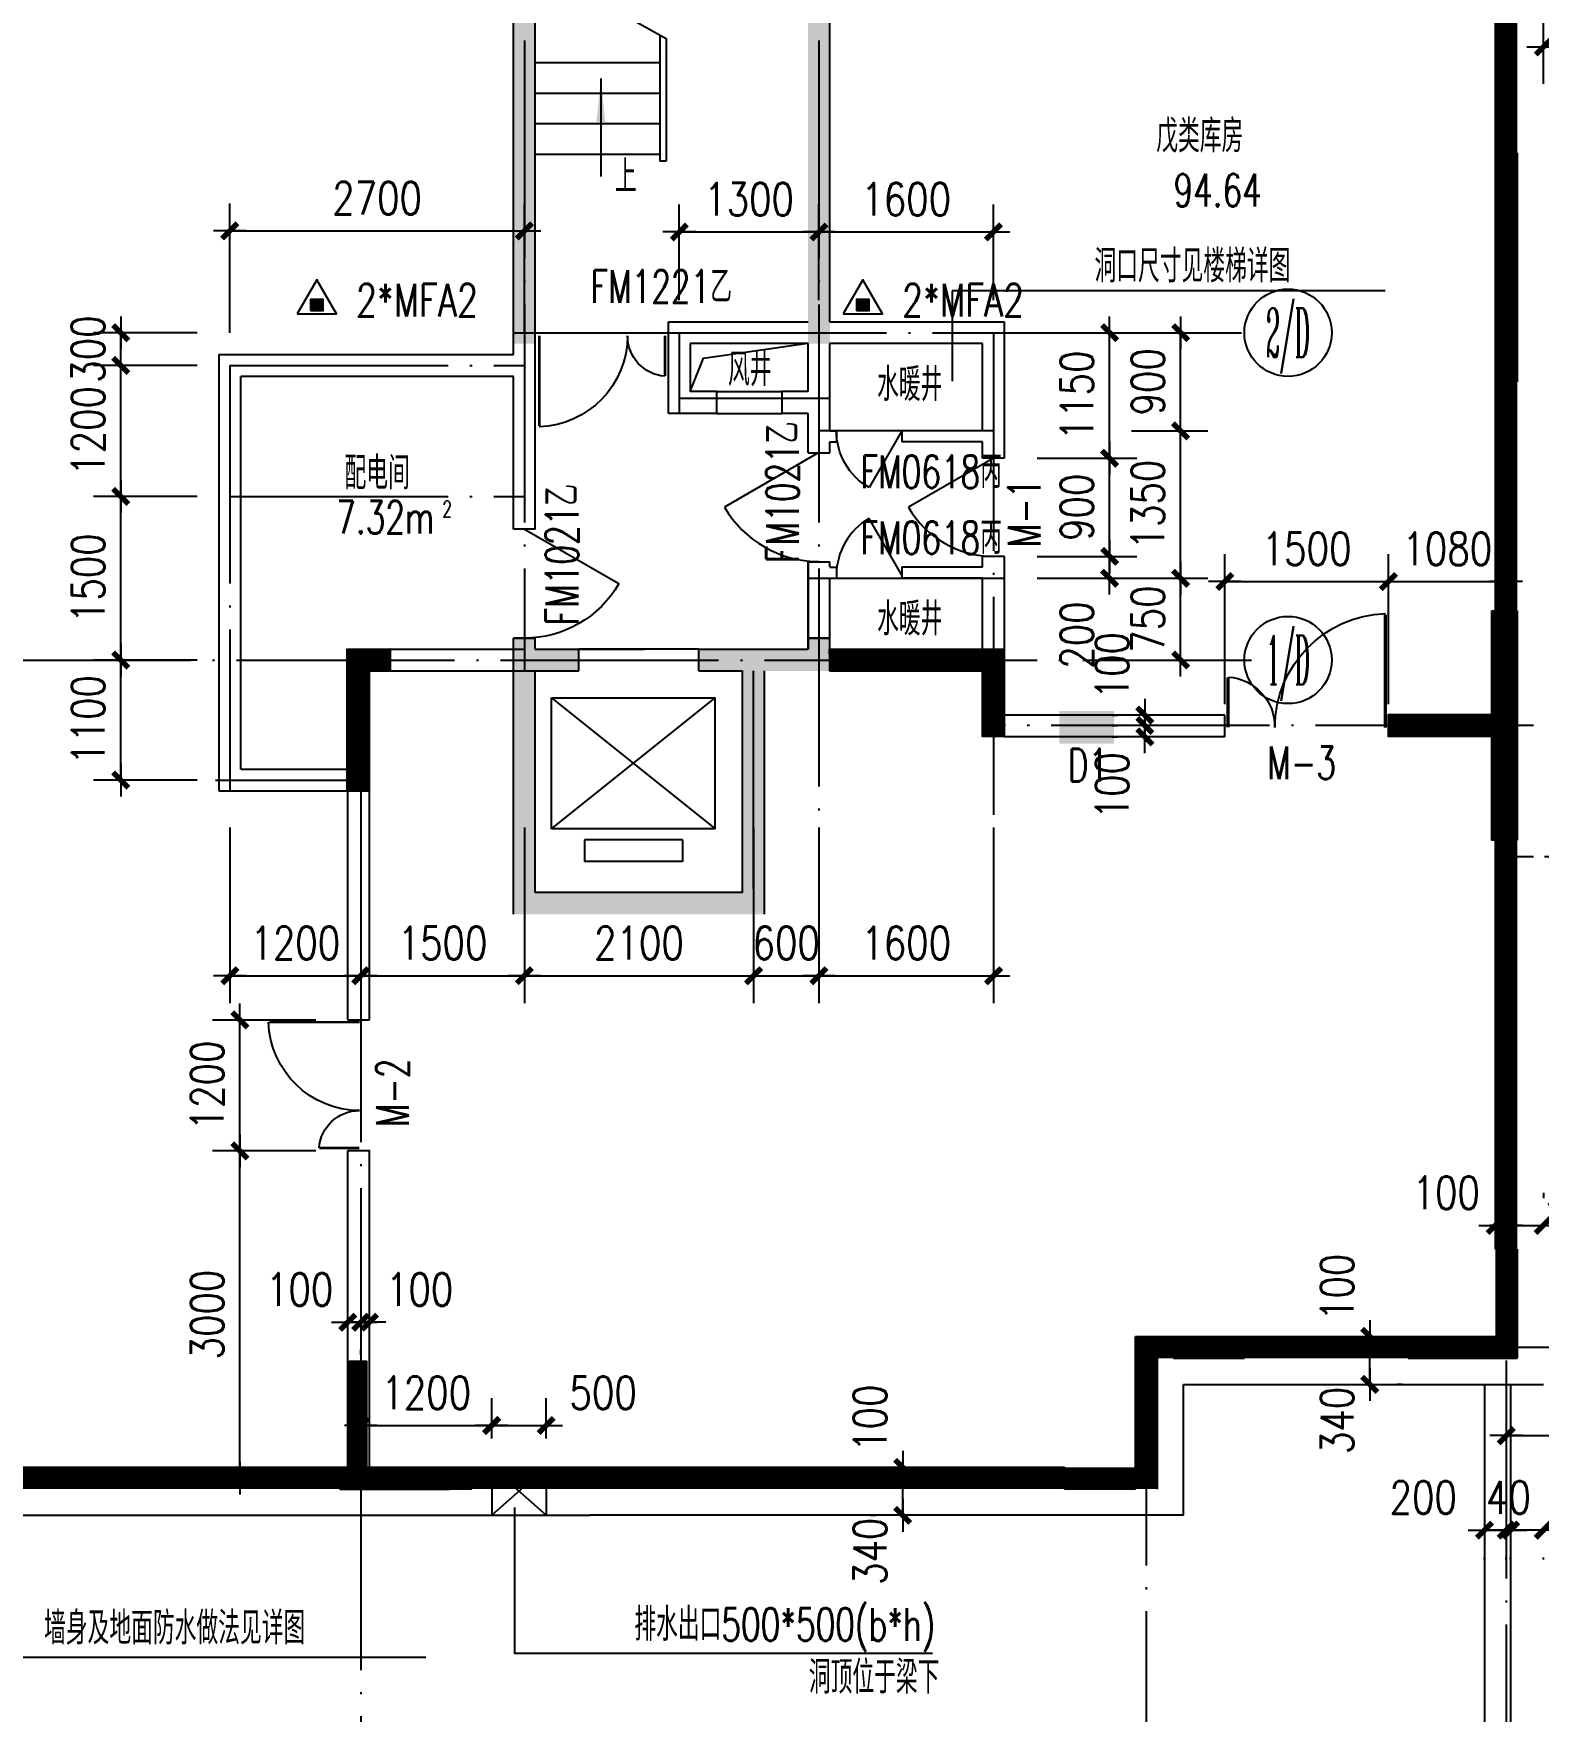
# Model space of a CAD drawing. Extents: x 634182 to 802382, y -1101880 to -864080.
# Drawn here: x 744963 to 758757, y -1009104 to -993724 of the extents above; entities that cross this region are included whole.
import ezdxf
from ezdxf.enums import TextEntityAlignment as Align

# ---------------------------------------------------------------- set-up
doc = ezdxf.new("R2010")
doc.units = 0
doc.header["$LTSCALE"] = 1000
doc.header["$MEASUREMENT"] = 0
doc.linetypes.add('DASH', pattern=[0.35, 0.25, -0.1])
doc.linetypes.add('DOTE', pattern=[2.42, 2, -0.2, 0.02, -0.2])
doc.layers.get('0').update_dxf_attribs({"linetype": 'CONTINUOUS'})
doc.layers.get('DEFPOINTS').update_dxf_attribs({"linetype": 'CONTINUOUS'})
for name, color, linetype in [('210', 4, 'CONTINUOUS'), ('AXIS', 3, 'CONTINUOUS'), ('AXIS_TEXT', 7, 'CONTINUOUS'), ('D', 3, 'CONTINUOUS'), ('DOTE', 1, 'DOTE'), ('FIRE', 21, 'CONTINUOUS'), ('JZ', 7, 'CONTINUOUS'), ('MCMING', 223, 'CONTINUOUS'), ('PUB_DIM', 3, 'CONTINUOUS'), ('PUB_TEXT', 7, 'CONTINUOUS'), ('STAIR', 2, 'CONTINUOUS'), ('WALL', 191, 'CONTINUOUS'), ('WINDOW', 2, 'CONTINUOUS'), ('WINDOW_TEXT', 6, 'CONTINUOUS')]:
    doc.layers.add(name, color=color, linetype=linetype)
doc.styles.add('_Z', font='romans', dxfattribs={"width": 0.7, "bigfont": 'Z'})
doc.styles.add('COMPLEX', font='COMPLEX')
doc.styles.add('DIM_FONT', font='simplex.shx', dxfattribs={"width": 0.8})
doc.styles.add('SIMPLEX', font='SIMPLEX.SHX')
doc.styles.add('Z', font='romans', dxfattribs={"width": 0.8, "bigfont": 'z'})
doc.dimstyles.new('DIMN', dxfattribs={"dimtxt": 300, "dimasz": 1, "dimexe": 250, "dimexo": 300, "dimgap": 150, "dimtad": 1, "dimdec": 0, "dimzin": 0, "dimdsep": 46, "dimtxsty": 'DIM_FONT', "dimblk": '_DIMX', "dimblk1": '_DIMX', "dimblk2": '_DIMX', "dimcen": 2.5, "dimclrt": 7, "dimadec": 0, "dimazin": 0, "dimtfac": 1, "dimtdec": 0, "dimtix": 1, "dimtmove": 2, "dimatfit": 3, "dimldrblk": '_DIMX', "dimfxl": 0, "dimtolj": 1, "dimtzin": 0, "dimarcsym": 0})

# ---------------------------------------------------------------- blocks, each defined once
blk = doc.blocks.new('M_A17ORW')
at = {"const_width": 0.02}
for points in [[(-0.481, -0.001), (-0.481, -0.308)], [(0.481, 0.001), (0.481, -0.691)]]:
    blk.add_lwpolyline(points, dxfattribs=at)
for centre, radius, start, end in [((-0.501, -0.003), 0.307, 274.2492, 0.2101), ((0.505, 0.002), 0.699, 180.2762, 268.0603)]:
    blk.add_arc(centre, radius, start, end)
blk = doc.blocks.new('_DBLK')
blk.add_line((-0.5, 0), (0, -0.866))
blk.add_arc((-0.5, 0), 1, 300, 0)
at = {"layer": 'WINDOW_TEXT', "style": 'SIMPLEX', "flags": 9}
blk.add_attdef('A', text='', height=1, dxfattribs=at).set_placement((0, 1.5), align=Align.MIDDLE)
blk = doc.blocks.new('_DIMX')
blk.add_line((-150, 0), (150, 0))
at = {"const_width": 50}
blk.add_lwpolyline([(-70, -70), (70, 70)], dxfattribs=at)
blk = doc.blocks.new('*D1247')
at = {"color": 0, "linetype": 'ByBlock'}
for p, q in [((755027, -998716), (755727, -998716)), ((755477, -998715), (755477, -998714)), ((755477, -999466), (755477, -998716)), ((755027, -999466), (755727, -999466)), ((755477, -999467), (755477, -999468))]:
    blk.add_line(p, q, dxfattribs=at)
at = {"layer": 'DEFPOINTS', "color": 0, "linetype": 'ByBlock'}
for p in [(754727, -998716), (755477, -998716), (754727, -999466)]:
    blk.add_point(p, dxfattribs=at)
at = {"color": 0, "linetype": 'ByBlock'}
for p, rotation in [((755477, -998716), 270), ((755477, -999466), 90)]:
    blk.add_blockref('_DIMX', p, dxfattribs=dict(at, rotation=rotation))
at = {"color": 7, "linetype": 'ByBlock', "insert": (755177, -999091), "char_height": 300, "attachment_point": 5, "rotation": 90, "style": 'DIM_FONT'}
blk.add_mtext('\\A1;750', dxfattribs=at)
blk = doc.blocks.new('*D1249')
at = {"color": 0, "linetype": 'ByBlock'}
for p, q in [((755027, -996466), (755727, -996466)), ((755477, -996465), (755477, -996464)), ((755477, -997366), (755477, -996466)), ((755027, -997366), (755727, -997366)), ((755477, -997367), (755477, -997368))]:
    blk.add_line(p, q, dxfattribs=at)
at = {"layer": 'DEFPOINTS', "color": 0, "linetype": 'ByBlock'}
for p in [(754727, -996466), (755477, -996466), (754727, -997366)]:
    blk.add_point(p, dxfattribs=at)
at = {"color": 0, "linetype": 'ByBlock'}
for p, rotation in [((755477, -996466), 270), ((755477, -997366), 90)]:
    blk.add_blockref('_DIMX', p, dxfattribs=dict(at, rotation=rotation))
at = {"color": 7, "linetype": 'ByBlock', "insert": (755177, -996916), "char_height": 300, "attachment_point": 5, "rotation": 90, "style": 'DIM_FONT'}
blk.add_mtext('\\A1;900', dxfattribs=at)
blk = doc.blocks.new('_A2AKO')
at = {"const_width": 0.02}
for points in [[(-0.481, -0.001), (-0.481, -0.308)], [(0.481, 0.001), (0.481, -0.691)]]:
    blk.add_lwpolyline(points, dxfattribs=at)
for centre, radius, start, end in [((-0.501, -0.003), 0.307, 274.2492, 0.2101), ((0.505, 0.002), 0.699, 180.2762, 268.0603)]:
    blk.add_arc(centre, radius, start, end)
blk = doc.blocks.new('*D1295')
at = {"color": 0, "linetype": 'ByBlock'}
for p, q in [((751562, -1001002), (751562, -1002610)), ((752162, -1001002), (752162, -1002610)), ((751561, -1002360), (751560, -1002360)), ((751562, -1002360), (752162, -1002360)), ((752163, -1002360), (752164, -1002360))]:
    blk.add_line(p, q, dxfattribs=at)
at = {"layer": 'DEFPOINTS', "color": 0, "linetype": 'ByBlock'}
for p in [(751562, -1000702), (752162, -1000702), (752162, -1002360)]:
    blk.add_point(p, dxfattribs=at)
at = {"color": 0, "linetype": 'ByBlock'}
blk.add_blockref('_DIMX', (751562, -1002360), dxfattribs=at)
at = {"color": 0, "linetype": 'ByBlock', "rotation": 180}
blk.add_blockref('_DIMX', (752162, -1002360), dxfattribs=at)
at = {"color": 7, "linetype": 'ByBlock', "insert": (751862, -1002060), "char_height": 300, "attachment_point": 5, "style": 'DIM_FONT'}
blk.add_mtext('\\A1;600', dxfattribs=at)
blk = doc.blocks.new('*D1303')
at = {"color": 0, "linetype": 'ByBlock'}
for p, q in [((746462, -996466), (745512, -996466)), ((745762, -996465), (745762, -996464)), ((745762, -996766), (745762, -996466)), ((746462, -996766), (745512, -996766)), ((745762, -996767), (745762, -996768))]:
    blk.add_line(p, q, dxfattribs=at)
at = {"layer": 'DEFPOINTS', "color": 0, "linetype": 'ByBlock'}
for p in [(745762, -996466), (746762, -996466), (746762, -996766)]:
    blk.add_point(p, dxfattribs=at)
at = {"color": 0, "linetype": 'ByBlock'}
for p, rotation in [((745762, -996466), 270), ((745762, -996766), 90)]:
    blk.add_blockref('_DIMX', p, dxfattribs=dict(at, rotation=rotation))
at = {"color": 7, "linetype": 'ByBlock', "insert": (745462, -996616), "char_height": 300, "attachment_point": 5, "rotation": 90, "style": 'DIM_FONT'}
blk.add_mtext('\\A1;300', dxfattribs=at)
blk = doc.blocks.new('*D1305')
at = {"color": 0, "linetype": 'ByBlock'}
for p, q in [((757382, -999871), (757382, -998497)), ((758462, -999871), (758462, -998497)), ((757381, -998747), (757380, -998747)), ((757382, -998747), (758462, -998747)), ((758463, -998747), (758464, -998747))]:
    blk.add_line(p, q, dxfattribs=at)
at = {"layer": 'DEFPOINTS', "color": 0, "linetype": 'ByBlock'}
for p in [(758462, -998747), (757382, -1000171), (758462, -1000171)]:
    blk.add_point(p, dxfattribs=at)
at = {"color": 0, "linetype": 'ByBlock'}
blk.add_blockref('_DIMX', (757382, -998747), dxfattribs=at)
at = {"color": 0, "linetype": 'ByBlock', "rotation": 180}
blk.add_blockref('_DIMX', (758462, -998747), dxfattribs=at)
at = {"color": 7, "linetype": 'ByBlock', "insert": (757922, -998447), "char_height": 300, "attachment_point": 5, "style": 'DIM_FONT'}
blk.add_mtext('\\A1;1080', dxfattribs=at)
blk = doc.blocks.new('*D1363')
at = {"color": 0, "linetype": 'ByBlock'}
for p, q in [((758362, -1004349), (758362, -1004399)), ((758462, -1004349), (758462, -1004399)), ((758361, -1004649), (758360, -1004649)), ((758362, -1004649), (758462, -1004649)), ((758362, -1004649), (758462, -1004649)), ((758463, -1004649), (758464, -1004649))]:
    blk.add_line(p, q, dxfattribs=at)
at = {"layer": 'DEFPOINTS', "color": 0, "linetype": 'ByBlock'}
for p in [(758362, -1004649), (758462, -1004649), (758462, -1004649)]:
    blk.add_point(p, dxfattribs=at)
at = {"color": 0, "linetype": 'ByBlock'}
blk.add_blockref('_DIMX', (758362, -1004649), dxfattribs=at)
at = {"color": 0, "linetype": 'ByBlock', "rotation": 180}
blk.add_blockref('_DIMX', (758462, -1004649), dxfattribs=at)
at = {"color": 7, "linetype": 'ByBlock', "insert": (757912, -1004349), "char_height": 300, "attachment_point": 5, "style": 'DIM_FONT'}
blk.add_mtext('\\A1;100', dxfattribs=at)
blk = doc.blocks.new('*D1365')
at = {"color": 0, "linetype": 'ByBlock'}
for p, q in [((752930, -1007305), (752930, -1006967)), ((753230, -1006966), (753180, -1006966)), ((752630, -1007306), (752680, -1007306))]:
    blk.add_line(p, q, dxfattribs=at)
at = {"layer": 'DEFPOINTS', "color": 0, "linetype": 'ByBlock'}
for p in [(752930, -1006966), (752930, -1006966), (752930, -1007306)]:
    blk.add_point(p, dxfattribs=at)
at = {"color": 0, "linetype": 'ByBlock'}
for p, rotation in [((752930, -1006966), 90), ((752930, -1007306), 270)]:
    blk.add_blockref('_DIMX', p, dxfattribs=dict(at, rotation=rotation))
at = {"color": 7, "linetype": 'ByBlock', "insert": (752630, -1007636), "char_height": 300, "attachment_point": 5, "rotation": 90, "style": 'DIM_FONT'}
blk.add_mtext('\\A1;340', dxfattribs=at)
blk = doc.blocks.new('*D1366')
at = {"color": 0, "linetype": 'ByBlock'}
for p, q in [((752630, -1006866), (752680, -1006866)), ((752930, -1006865), (752930, -1006864)), ((752930, -1006966), (752930, -1006866)), ((752930, -1006966), (752930, -1006866)), ((752630, -1006966), (752680, -1006966)), ((752930, -1006967), (752930, -1006968))]:
    blk.add_line(p, q, dxfattribs=at)
at = {"layer": 'DEFPOINTS', "color": 0, "linetype": 'ByBlock'}
for p in [(752930, -1006866), (752930, -1006866), (752930, -1006966)]:
    blk.add_point(p, dxfattribs=at)
at = {"color": 0, "linetype": 'ByBlock'}
for p, rotation in [((752930, -1006866), 270), ((752930, -1006966), 90)]:
    blk.add_blockref('_DIMX', p, dxfattribs=dict(at, rotation=rotation))
at = {"color": 7, "linetype": 'ByBlock', "insert": (752630, -1006416), "char_height": 300, "attachment_point": 5, "rotation": 90, "style": 'DIM_FONT'}
blk.add_mtext('\\A1;100', dxfattribs=at)
blk = doc.blocks.new('*D1367')
at = {"color": 0, "linetype": 'ByBlock'}
for p, q in [((756911, -1005766), (756961, -1005766)), ((757211, -1006105), (757211, -1005767)), ((757511, -1006106), (757461, -1006106))]:
    blk.add_line(p, q, dxfattribs=at)
at = {"layer": 'DEFPOINTS', "color": 0, "linetype": 'ByBlock'}
for p in [(757211, -1005766), (757211, -1005766), (757211, -1006106)]:
    blk.add_point(p, dxfattribs=at)
at = {"color": 0, "linetype": 'ByBlock'}
for p, rotation in [((757211, -1005766), 90), ((757211, -1006106), 270)]:
    blk.add_blockref('_DIMX', p, dxfattribs=dict(at, rotation=rotation))
at = {"color": 7, "linetype": 'ByBlock', "insert": (756911, -1006436), "char_height": 300, "attachment_point": 5, "rotation": 90, "style": 'DIM_FONT'}
blk.add_mtext('\\A1;340', dxfattribs=at)
blk = doc.blocks.new('*D1368')
at = {"color": 0, "linetype": 'ByBlock'}
for p, q in [((756911, -1005666), (756961, -1005666)), ((757211, -1005665), (757211, -1005664)), ((757211, -1005766), (757211, -1005666)), ((757211, -1005766), (757211, -1005666)), ((756911, -1005766), (756961, -1005766)), ((757211, -1005767), (757211, -1005768))]:
    blk.add_line(p, q, dxfattribs=at)
at = {"layer": 'DEFPOINTS', "color": 0, "linetype": 'ByBlock'}
for p in [(757211, -1005666), (757211, -1005666), (757211, -1005766)]:
    blk.add_point(p, dxfattribs=at)
at = {"color": 0, "linetype": 'ByBlock'}
for p, rotation in [((757211, -1005666), 270), ((757211, -1005766), 90)]:
    blk.add_blockref('_DIMX', p, dxfattribs=dict(at, rotation=rotation))
at = {"color": 7, "linetype": 'ByBlock', "insert": (756911, -1005216), "char_height": 300, "attachment_point": 5, "rotation": 90, "style": 'DIM_FONT'}
blk.add_mtext('\\A1;100', dxfattribs=at)
blk = doc.blocks.new('*D1405')
at = {"color": 0, "linetype": 'ByBlock'}
for p, q in [((754162, -998516), (755076, -998516)), ((754826, -998515), (754826, -998514)), ((754826, -998716), (754826, -998516)), ((754826, -998716), (754826, -998516)), ((754162, -998716), (755076, -998716)), ((754826, -998717), (754826, -998718))]:
    blk.add_line(p, q, dxfattribs=at)
at = {"layer": 'DEFPOINTS', "color": 0, "linetype": 'ByBlock'}
for p in [(753862, -998516), (754826, -998516), (753862, -998716)]:
    blk.add_point(p, dxfattribs=at)
at = {"color": 0, "linetype": 'ByBlock'}
for p, rotation in [((754826, -998516), 270), ((754826, -998716), 90)]:
    blk.add_blockref('_DIMX', p, dxfattribs=dict(at, rotation=rotation))
at = {"color": 7, "linetype": 'ByBlock', "insert": (754526, -999238), "char_height": 300, "attachment_point": 5, "rotation": 90, "style": 'DIM_FONT'}
blk.add_mtext('\\A1;200', dxfattribs=at)
blk = doc.blocks.new('*D1406')
at = {"color": 0, "linetype": 'ByBlock'}
for p, q in [((754162, -997616), (755076, -997616)), ((754826, -997615), (754826, -997614)), ((754826, -998516), (754826, -997616)), ((754162, -998516), (755076, -998516)), ((754826, -998517), (754826, -998518))]:
    blk.add_line(p, q, dxfattribs=at)
at = {"layer": 'DEFPOINTS', "color": 0, "linetype": 'ByBlock'}
for p in [(753862, -997616), (754826, -997616), (753862, -998516)]:
    blk.add_point(p, dxfattribs=at)
at = {"color": 0, "linetype": 'ByBlock'}
for p, rotation in [((754826, -997616), 270), ((754826, -998516), 90)]:
    blk.add_blockref('_DIMX', p, dxfattribs=dict(at, rotation=rotation))
at = {"color": 7, "linetype": 'ByBlock', "insert": (754526, -998066), "char_height": 300, "attachment_point": 5, "rotation": 90, "style": 'DIM_FONT'}
blk.add_mtext('\\A1;900', dxfattribs=at)
blk = doc.blocks.new('*D1414')
at = {"color": 0, "linetype": 'ByBlock'}
for p, q in [((754849, -1000066), (754899, -1000066)), ((754849, -1000171), (754899, -1000171)), ((755149, -1000065), (755149, -1000064)), ((755149, -1000171), (755149, -1000066)), ((755149, -1000171), (755149, -1000066)), ((755149, -1000172), (755149, -1000173))]:
    blk.add_line(p, q, dxfattribs=at)
at = {"layer": 'DEFPOINTS', "color": 0, "linetype": 'ByBlock'}
for p in [(755149, -1000066), (755149, -1000066), (755149, -1000171)]:
    blk.add_point(p, dxfattribs=at)
at = {"color": 0, "linetype": 'ByBlock'}
for p, rotation in [((755149, -1000066), 270), ((755149, -1000171), 90)]:
    blk.add_blockref('_DIMX', p, dxfattribs=dict(at, rotation=rotation))
at = {"color": 7, "linetype": 'ByBlock', "insert": (754849, -1000618), "char_height": 300, "attachment_point": 5, "rotation": 90, "style": 'DIM_FONT'}
blk.add_mtext('\\A1;100', dxfattribs=at)
blk = doc.blocks.new('*D1415')
at = {"color": 0, "linetype": 'ByBlock'}
for p, q in [((754849, -999971), (754899, -999971)), ((755149, -999970), (755149, -999969)), ((755149, -1000066), (755149, -999971)), ((755149, -1000066), (755149, -999971)), ((754849, -1000066), (754899, -1000066)), ((755149, -1000067), (755149, -1000068))]:
    blk.add_line(p, q, dxfattribs=at)
at = {"layer": 'DEFPOINTS', "color": 0, "linetype": 'ByBlock'}
for p in [(755149, -999971), (755149, -999971), (755149, -1000066)]:
    blk.add_point(p, dxfattribs=at)
at = {"color": 0, "linetype": 'ByBlock'}
for p, rotation in [((755149, -999971), 270), ((755149, -1000066), 90)]:
    blk.add_blockref('_DIMX', p, dxfattribs=dict(at, rotation=rotation))
at = {"color": 7, "linetype": 'ByBlock', "insert": (754849, -999518), "char_height": 300, "attachment_point": 5, "rotation": 90, "style": 'DIM_FONT'}
blk.add_mtext('\\A1;100', dxfattribs=at)
blk = doc.blocks.new('*D1416')
at = {"color": 0, "linetype": 'ByBlock'}
for p, q in [((747842, -1005536), (747841, -1005536)), ((747843, -1005536), (747962, -1005536)), ((747843, -1005536), (747962, -1005536)), ((747963, -1005536), (747964, -1005536)), ((747843, -1005836), (747843, -1005786)), ((747962, -1005836), (747962, -1005786))]:
    blk.add_line(p, q, dxfattribs=at)
at = {"layer": 'DEFPOINTS', "color": 0, "linetype": 'ByBlock'}
for p in [(747843, -1005536), (747962, -1005536), (747962, -1005536)]:
    blk.add_point(p, dxfattribs=at)
at = {"color": 0, "linetype": 'ByBlock'}
blk.add_blockref('_DIMX', (747843, -1005536), dxfattribs=at)
at = {"color": 0, "linetype": 'ByBlock', "rotation": 180}
blk.add_blockref('_DIMX', (747962, -1005536), dxfattribs=at)
at = {"color": 7, "linetype": 'ByBlock', "insert": (747402, -1005236), "char_height": 300, "attachment_point": 5, "style": 'DIM_FONT'}
blk.add_mtext('\\A1;100', dxfattribs=at)
blk = doc.blocks.new('*D1417')
at = {"color": 0, "linetype": 'ByBlock'}
for p, q in [((747961, -1005536), (747960, -1005536)), ((747962, -1005536), (748043, -1005536)), ((747962, -1005536), (748043, -1005536)), ((748044, -1005536), (748045, -1005536)), ((747962, -1005836), (747962, -1005786)), ((748043, -1005836), (748043, -1005786))]:
    blk.add_line(p, q, dxfattribs=at)
at = {"layer": 'DEFPOINTS', "color": 0, "linetype": 'ByBlock'}
for p in [(747962, -1005536), (748043, -1005536), (748043, -1005536)]:
    blk.add_point(p, dxfattribs=at)
at = {"color": 0, "linetype": 'ByBlock'}
blk.add_blockref('_DIMX', (747962, -1005536), dxfattribs=at)
at = {"color": 0, "linetype": 'ByBlock', "rotation": 180}
blk.add_blockref('_DIMX', (748043, -1005536), dxfattribs=at)
at = {"color": 7, "linetype": 'ByBlock', "insert": (748502, -1005236), "char_height": 300, "attachment_point": 5, "style": 'DIM_FONT'}
blk.add_mtext('\\A1;100', dxfattribs=at)
blk = doc.blocks.new('_AXISO')
blk.add_circle((0, 0), 0.5)
at = {"layer": 'AXIS_TEXT', "style": 'COMPLEX', "width": 1.041667}
blk.add_attdef('A', text='', height=0.56, dxfattribs=at).set_placement((-0.25, -0.28), (0.25, -0.28), align=Align.FIT)
blk = doc.blocks.new('_ARROW')
blk.add_solid([(0, 0), (-1, 0.1), (-1, -0.1)])
blk = doc.blocks.new('A$C65BB0BF0')
at = {"layer": 'D'}
for points in [[(11376, 9311), (11376, 9011), (10876, 9011), (10876, 9311)], [(698, 7821), (698, 7521), (198, 7521), (198, 7821)], [(11527, 646), (11527, 346), (11027, 346), (11027, 646)]]:
    blk.add_hatch(color=256, dxfattribs=at).paths.add_polyline_path(points)
at = {"layer": 'JZ', "color": 4}
blk.add_line((0, 7749, 285), (0, 7949, 285), dxfattribs=at)
at = {"color": 4, "linetype": 'Continuous', "style": 'Z', "width": 0.7}
for p in [(10942, 8644, 569), (283, 7120, 569), (11106, 0, 569)]:
    blk.add_text('D1', height=300, dxfattribs=at).set_placement(p)
blk = doc.blocks.new('*D1560')
at = {"color": 0, "linetype": 'ByBlock'}
for p, q in [((758501, -1007442), (758500, -1007442)), ((758802, -1007442), (758502, -1007442)), ((758802, -1007442), (758502, -1007442)), ((758803, -1007442), (758804, -1007442)), ((758502, -1007712), (758502, -1007692)), ((758802, -1007712), (758802, -1007692))]:
    blk.add_line(p, q, dxfattribs=at)
at = {"layer": 'DEFPOINTS', "color": 0, "linetype": 'ByBlock'}
for p in [(758502, -1007412), (758502, -1007442), (758802, -1007412)]:
    blk.add_point(p, dxfattribs=at)
at = {"color": 0, "linetype": 'ByBlock'}
blk.add_blockref('_DIMX', (758502, -1007442), dxfattribs=at)
at = {"color": 0, "linetype": 'ByBlock', "rotation": 180}
blk.add_blockref('_DIMX', (758802, -1007442), dxfattribs=at)
at = {"color": 7, "linetype": 'ByBlock', "insert": (759363, -1007142), "char_height": 300, "attachment_point": 5, "style": 'DIM_FONT'}
blk.add_mtext('\\A1;300', dxfattribs=at)
blk = doc.blocks.new('*D1561')
at = {"color": 0, "linetype": 'ByBlock'}
for p, q in [((758461, -1007442), (758460, -1007442)), ((758502, -1007442), (758462, -1007442)), ((758503, -1007442), (758504, -1007442)), ((758462, -1007712), (758462, -1007692)), ((758502, -1007712), (758502, -1007692))]:
    blk.add_line(p, q, dxfattribs=at)
at = {"layer": 'DEFPOINTS', "color": 0, "linetype": 'ByBlock'}
for p in [(758462, -1007412), (758462, -1007442), (758502, -1007412)]:
    blk.add_point(p, dxfattribs=at)
at = {"color": 0, "linetype": 'ByBlock'}
blk.add_blockref('_DIMX', (758462, -1007442), dxfattribs=at)
at = {"color": 0, "linetype": 'ByBlock', "rotation": 180}
blk.add_blockref('_DIMX', (758502, -1007442), dxfattribs=at)
at = {"color": 7, "linetype": 'ByBlock', "insert": (758482, -1007142), "char_height": 300, "attachment_point": 5, "style": 'DIM_FONT'}
blk.add_mtext('\\A1;40', dxfattribs=at)
blk = doc.blocks.new('*D1562')
at = {"color": 0, "linetype": 'ByBlock'}
for p, q in [((758261, -1007442), (758260, -1007442)), ((758462, -1007442), (758262, -1007442)), ((758462, -1007442), (758262, -1007442)), ((758463, -1007442), (758464, -1007442)), ((758262, -1007712), (758262, -1007692)), ((758462, -1007712), (758462, -1007692))]:
    blk.add_line(p, q, dxfattribs=at)
at = {"layer": 'DEFPOINTS', "color": 0, "linetype": 'ByBlock'}
for p in [(758262, -1007412), (758262, -1007442), (758462, -1007412)]:
    blk.add_point(p, dxfattribs=at)
at = {"color": 0, "linetype": 'ByBlock'}
blk.add_blockref('_DIMX', (758262, -1007442), dxfattribs=at)
at = {"color": 0, "linetype": 'ByBlock', "rotation": 180}
blk.add_blockref('_DIMX', (758462, -1007442), dxfattribs=at)
at = {"color": 7, "linetype": 'ByBlock', "insert": (757701, -1007142), "char_height": 300, "attachment_point": 5, "style": 'DIM_FONT'}
blk.add_mtext('\\A1;200', dxfattribs=at)
blk = doc.blocks.new('*D1757')
at = {"color": 0, "linetype": 'ByBlock'}
for p, q in [((758802, -994186), (758802, -993597)), ((760142, -994186), (760142, -993597)), ((760141, -993847), (758803, -993847))]:
    blk.add_line(p, q, dxfattribs=at)
at = {"layer": 'DEFPOINTS', "color": 0, "linetype": 'ByBlock'}
for p in [(758802, -993847), (758802, -994486), (760142, -994486)]:
    blk.add_point(p, dxfattribs=at)
at = {"color": 0, "linetype": 'ByBlock', "rotation": 180}
blk.add_blockref('_DIMX', (758802, -993847), dxfattribs=at)
at = {"color": 0, "linetype": 'ByBlock'}
blk.add_blockref('_DIMX', (760142, -993847), dxfattribs=at)
at = {"color": 7, "linetype": 'ByBlock', "insert": (759472, -993547), "char_height": 300, "attachment_point": 5, "style": 'DIM_FONT'}
blk.add_mtext('\\A1;1340', dxfattribs=at)

msp = doc.modelspace()

# ---------------------------------------------------------------- hatches: boundary and pattern name
at = {"layer": '210'}
h = msp.add_hatch(color=256, dxfattribs=at)
h.paths.add_polyline_path([(749562.048, -996566.093), (749362.048, -996566.093), (749362.048, -991266.093), (750212.048, -991266.093), (750212.048, -991465.952), (750212.046, -991465.952), (750212.046, -991466.093), (749562.048, -991466.093)])
h.paths.add_polyline_path([(752062.048, -991466.093), (751412.048, -991466.093), (751412.048, -991266.093), (752262.048, -991266.093), (752262.048, -994316.093), (752262.048, -996566.093), (752062.048, -996566.093)])
for points in [[(758362.048, -1000016.093), (758362.048, -999016.093), (758562.048, -999016.093), (758562.048, -1001116.093), (758362.048, -1001116.093)], [(749561.815, -1001596.093), (749561.815, -999566.093), (749961.815, -999566.093), (749961.815, -999366.093), (749561.815, -999366.093), (749561.815, -999266.093), (749361.815, -999266.093), (749361.815, -1001796.093), (751661.815, -1001796.093), (751661.815, -999566.093), (752261.815, -999566.093), (752261.815, -999266.093), (752061.815, -999266.093), (752061.815, -999366.093), (751061.815, -999366.093), (751061.815, -999566.093), (751461.815, -999566.093), (751461.815, -1001596.093)], [(757562.048, -1005866.093), (757562.048, -1005666.093), (758362.048, -1005666.093), (758362.048, -1004866.093), (758562.048, -1004866.093), (758562.048, -1005866.093)], [(755062.048, -1006866.093), (755062.048, -1005666.093), (756062.048, -1005666.093), (756062.048, -1005866.093), (755262.048, -1005866.093), (755262.048, -1007066.093), (754412.048, -1007066.093), (754412.048, -1006866.093)]]:
    msp.add_hatch(color=256, dxfattribs=at).paths.add_polyline_path(points)
at = {"layer": 'PUB_TEXT'}
h = msp.add_hatch(dxfattribs=at)
h.set_pattern_fill('ANSI37', color=6, scale=10, style=0)
h.set_pattern_definition([(135, (5185196.6602, 1343242.7828), (0.88388347648, 0.88388347648), []), (45, (5185196.6602, 1343242.7828), (0.88388347648, -0.88388347648), [])])
h.paths.add_polyline_path([(758331.127, -999016.093), (758531.127, -999016.093), (758531.127, -1001116.093), (758331.127, -1001116.093), (758331.127, -1000166.093), (757381.545, -1000166.093), (757381.545, -999964.53), (758331.127, -999966.093)])
h = msp.add_hatch(dxfattribs=at)
h.set_pattern_fill('ANSI37', color=6, scale=10, style=0)
h.set_pattern_definition([(135, (5185196.5868, 1343242.7828), (0.88388347648, 0.88388347648), []), (45, (5185196.5868, 1343242.7828), (0.88388347648, -0.88388347648), [])])
h.paths.add_polyline_path([(748230.86, -999366.093), (748230.838, -999566.093), (748037.419, -999566.093), (748037.419, -1000665.164), (747837.441, -1000665.164), (747837.441, -999365.462)])
h = msp.add_hatch(dxfattribs=at)
h.set_pattern_fill('ANSI37', color=6, scale=10, style=0)
h.set_pattern_definition([(135, (5185225.5502, 1343242.7828), (0.88388347648, 0.88388347648), []), (45, (5185225.5502, 1343242.7828), (0.88388347648, -0.88388347648), [])])
h.paths.add_polyline_path([(752260.017, -999366.093), (753860.677, -999366.093), (753860.677, -1000166.674), (753660.554, -1000166.674), (753660.554, -999566.76), (752263.851, -999566.76)])
h = msp.add_hatch(dxfattribs=at)
h.set_pattern_fill('ANSI37', color=6, scale=10, style=0)
h.set_pattern_definition([(135, (5185190.6114, 1343212.9323), (0.88388347648, 0.88388347648), []), (45, (5185190.6114, 1343212.9323), (0.88388347648, -0.88388347648), [])])
h.paths.add_polyline_path([(747775.078, -1006875.943), (747857.599, -1006875.943), (747857.599, -1005892.535), (748014.189, -1005892.535), (748014.189, -1006875.943), (748975.078, -1006875.943), (748975.078, -1007067.626), (747776.835, -1007069.382)])

# ---------------------------------------------------------------- linework, layer by layer
for p, q in [((757351.694, -996082.696), (753384.534, -996082.696)), ((753384.534, -996082.696), (753384.534, -996908.909)), ((749662.011, -1006866.093), (749162.011, -1007306.093)), ((749662.011, -1007306.093), (749162.011, -1006866.093)), ((749371.499, -1007233.832), (749371.499, -1008572.147)), ((748560.011, -1008608.283), (744581.405, -1008608.283)), ((753202.426, -1008572.147), (749371.499, -1008572.147))]:
    msp.add_line(p, q)
at = {"const_width": 200}
msp.add_lwpolyline([(684662.048, -991366.093), (684662.048, -1005766.093), (687962.048, -1005766.093), (687962.048, -1006966.093), (700262.048, -1006966.093), (700262.048, -1005766.093), (706862.048, -1005766.093), (706862.048, -1006966.093), (736262.048, -1006966.093), (736262.048, -1005766.093), (742862.048, -1005766.093), (742862.048, -1006966.093), (755162.048, -1006966.093), (755162.048, -1005766.093), (758462.048, -1005766.093), (758462.048, -991366.093), (757562.048, -991366.093)], dxfattribs=at)
msp.add_lwpolyline([(750982.048, -997006.093), (751103.462, -996698.448), (752039.56, -996566.093)])
at = {"layer": 'DOTE'}
for p, q in [((749462.048, -991366.093), (749462.048, -999566.093)), ((752162.048, -991366.093), (752162.048, -1001696.093)), ((758462.048, -991366.093), (758462.048, -1021880.75)), ((758462.048, -991366.093), (758462.048, -1011188.375)), ((749362.048, -996466.093), (749462.048, -996466.093)), ((749462.048, -996466.093), (752162.048, -996466.093)), ((750782.011, -996466.093), (756034.442, -996466.093)), ((750882.048, -996466.093), (750882.048, -997206.093)), ((753762.011, -996466.093), (753762.011, -1001696.093)), ((746762.011, -996766.093), (749462.011, -996766.093)), ((746762.011, -996766.093), (746762.011, -1000665.164)), ((750882.048, -997066.093), (752262.048, -997066.093)), ((753762.011, -997366.093), (752162.011, -997366.093)), ((746762.011, -997966.093), (749462.011, -997966.093)), ((752062.011, -998716.093), (753862.011, -998716.093)), ((747968.376, -999366.093), (747968.376, -1000315.164)), ((739562.048, -999466.093), (752162.048, -999466.093)), ((747962.048, -999466.093), (747962.048, -1011188.375)), ((751562.085, -1001566.093), (751562.085, -999466.093)), ((752162.011, -999466.093), (756126.133, -999466.093)), ((758712.048, -1000066.093), (753660.644, -1000066.093)), ((746631.054, -1000566.093), (748037.419, -1000566.093)), ((755162.048, -1005766.093), (755162.048, -1011188.375)), ((755162.048, -1005766.093), (760262.048, -1005766.093)), ((739562.048, -1006966.093), (755162.048, -1006966.093))]:
    msp.add_line(p, q, dxfattribs=at)
at = {"layer": 'DOTE', "linetype": 'DASH'}
msp.add_line((758462.048, -1001266.093), (777273.594, -1001266.093), dxfattribs=at)
at = {"layer": 'FIRE'}
for points in [[(747378.411, -996294.103), (747738.411, -996294.103), (747558.411, -995982.334)], [(752384.962, -996294.103), (752744.962, -996294.103), (752564.962, -995982.334)], [(747500.811, -996262.627), (747616.011, -996262.627), (747616.011, -996162.861), (747500.811, -996162.861)], [(752507.362, -996262.627), (752622.562, -996262.627), (752622.562, -996162.861), (752507.362, -996162.861)]]:
    msp.add_lwpolyline(points, close=True, dxfattribs=at)
for points in [[(747500.811, -996262.627), (747500.811, -996162.861), (747616.011, -996262.627), (747616.011, -996162.861)], [(752507.362, -996262.627), (752507.362, -996162.861), (752622.562, -996262.627), (752622.562, -996162.861)]]:
    msp.add_solid(points, dxfattribs=at)
at = {"layer": 'MCMING'}
for p, q in [((749162.011, -1006866.093), (749162.011, -1007306.093)), ((749662.011, -1006866.093), (749662.011, -1007306.093))]:
    msp.add_line(p, q, dxfattribs=at)
at = {"layer": 'PUB_DIM'}
msp.add_lwpolyline([(750163.019, -994135.588), (750163.019, -995034.66)], dxfattribs=at)
at = {"layer": 'PUB_TEXT', "color": 6}
for points in [[(758331.127, -999016.093), (758531.127, -999016.093), (758531.127, -1001116.093), (758331.127, -1001116.093), (758331.127, -1000166.093), (757381.545, -1000166.093), (757381.545, -999964.53), (758331.127, -999966.093)], [(748230.86, -999366.093), (748230.838, -999566.093), (748037.419, -999566.093), (748037.419, -1000665.164), (747837.441, -1000665.164), (747837.441, -999365.462)], [(752260.017, -999366.093), (753860.677, -999366.093), (753860.677, -1000166.674), (753660.554, -1000166.674), (753660.554, -999566.76), (752263.851, -999566.76)]]:
    msp.add_lwpolyline(points, close=True, dxfattribs=at)
at = {"layer": 'PUB_TEXT'}
msp.add_lwpolyline([(747775.078, -1006875.943), (747857.599, -1006875.943), (747857.599, -1005892.535), (748014.189, -1005892.535), (748014.189, -1006875.943), (748975.078, -1006875.943), (748975.078, -1007067.626), (747776.835, -1007069.382)], close=True, dxfattribs=at)
at = {"layer": 'STAIR'}
msp.add_line((750203.764, -993456.102), (750762.011, -993768.56), dxfattribs=at)
at = {"layer": 'WALL'}
for p, q in [((749362.048, -996666.093), (749362.048, -991466.093)), ((749562.048, -998066.093), (749562.048, -991466.093)), ((752262.048, -996366.093), (752262.048, -991466.093)), ((758362.048, -1001696.093), (758362.048, -991466.093)), ((758362.048, -996916.093), (758362.048, -994816.093)), ((758562.048, -994816.093), (758562.048, -996916.093)), ((750782.048, -996366.093), (752062.048, -996366.093)), ((750782.048, -997206.093), (750782.048, -996366.093)), ((752262.048, -996366.093), (753862.011, -996366.093)), ((753862.011, -997616.093), (753862.011, -996366.093)), ((750982.048, -996566.093), (750982.048, -997006.093)), ((752062.048, -996566.093), (750982.048, -996566.093)), ((752062.048, -997006.093), (752062.048, -996566.093)), ((753662.011, -996566.093), (752262.048, -996566.093)), ((752262.048, -997366.093), (752262.048, -996566.093)), ((753662.011, -997366.093), (753662.011, -996566.093)), ((746662.011, -996666.093), (749362.048, -996666.093)), ((746662.011, -996666.093), (746662.011, -1000315.164)), ((749362.048, -996866.093), (746862.011, -996866.093)), ((746862.011, -1000465.164), (746862.011, -996866.093)), ((749362.048, -998266.093), (749362.048, -996866.093)), ((751222.048, -997006.093), (750982.048, -997006.093)), ((751222.048, -997006.093), (751222.048, -997206.093)), ((752062.048, -997006.093), (751822.048, -997006.093)), ((751822.048, -997006.093), (751822.048, -997206.093)), ((751222.048, -997206.093), (750782.048, -997206.093)), ((752062.048, -997206.093), (751822.048, -997206.093)), ((752062.048, -997566.691), (752062.048, -997206.093)), ((752262.048, -997366.093), (752322.011, -997366.093)), ((752322.011, -997366.093), (752322.011, -997466.093)), ((753662.011, -997366.093), (752922.011, -997366.093)), ((752922.011, -997366.093), (752922.011, -997466.093)), ((752262.011, -997566.691), (752262.011, -997466.093)), ((752262.048, -997566.691), (752262.048, -997466.093)), ((752262.048, -997466.093), (752322.011, -997466.093)), ((753662.011, -997466.093), (752922.011, -997466.093)), ((753662.011, -997616.093), (753662.011, -997466.093)), ((752062.048, -997566.691), (752262.048, -997566.691)), ((753862.011, -997616.093), (753662.011, -997616.093)), ((749562.048, -998266.093), (749562.048, -998066.093)), ((749562.048, -998266.093), (749362.048, -998266.093)), ((752062.011, -999266.093), (752062.011, -998566.093)), ((752062.011, -998566.093), (752262.011, -998566.093)), ((752062.011, -998566.093), (752062.011, -999366.093)), ((752262.011, -998612.274), (752262.011, -998566.093)), ((752262.011, -998616.093), (752322.011, -998616.093)), ((752322.011, -998616.093), (752322.011, -998716.093)), ((753662.011, -998616.093), (752922.011, -998616.093)), ((752922.011, -998616.093), (752922.011, -998716.093)), ((753662.011, -998616.093), (753662.011, -998516.093)), ((753862.011, -998516.093), (753662.011, -998516.093)), ((753862.011, -999566.093), (753862.011, -998516.093)), ((752262.011, -998716.093), (752322.011, -998716.093)), ((752262.011, -999366.093), (752262.011, -998716.093)), ((753662.011, -998716.093), (752922.011, -998716.093)), ((753662.011, -999366.093), (753662.011, -998716.093)), ((758562.048, -999016.093), (758562.048, -1001116.093)), ((747842.925, -999366.093), (749462.048, -999366.093)), ((747842.925, -1002762.849), (747842.925, -999366.093)), ((748230.86, -999366.093), (748230.86, -999566.093)), ((749361.815, -1001796.093), (749361.815, -999266.093)), ((749562.085, -999266.093), (749361.815, -999266.093)), ((749362.048, -999266.093), (749562.048, -999266.093)), ((749561.815, -999366.093), (749561.815, -999266.093)), ((749561.815, -999366.093), (749961.815, -999366.093)), ((749562.048, -999366.093), (749562.048, -999266.093)), ((749562.048, -999366.093), (750562.048, -999366.093)), ((749562.085, -999366.093), (749562.085, -999266.093)), ((749961.815, -999566.093), (749961.815, -999366.093)), ((751061.815, -999566.093), (751061.815, -999366.093)), ((751061.815, -999366.093), (752061.815, -999366.093)), ((751662.048, -999366.093), (752062.048, -999366.093)), ((752061.742, -999366.093), (752061.742, -999266.093)), ((752261.742, -999266.093), (752061.742, -999266.093)), ((752061.815, -999366.093), (752061.815, -999266.093)), ((752261.815, -999266.093), (752061.815, -999266.093)), ((752062.048, -999266.093), (752260.461, -999266.093)), ((752062.048, -999366.093), (752062.048, -999266.093)), ((752260.461, -999366.093), (752260.461, -999266.093)), ((752260.461, -999366.093), (753362.048, -999366.093)), ((752261.742, -999566.093), (752261.742, -999266.093)), ((752261.815, -999566.093), (752261.815, -999266.093)), ((752262.011, -999366.093), (753662.011, -999366.093)), ((746662.011, -999566.093), (746662.011, -1000665.164)), ((747837.419, -999566.093), (747837.419, -1000465.164)), ((747868.376, -999566.093), (747868.376, -1000115.164)), ((748037.419, -999566.093), (748037.419, -1000665.164)), ((748037.419, -999566.093), (748230.86, -999566.093)), ((748042.925, -1002762.849), (748042.925, -999566.093)), ((748068.376, -999566.093), (749462.048, -999566.093)), ((748068.376, -999566.093), (748198.817, -999566.093)), ((749362.048, -999566.093), (749962.048, -999566.093)), ((749561.815, -1001596.093), (749561.815, -999566.093)), ((751061.815, -999566.093), (751461.815, -999566.093)), ((751461.815, -1001596.093), (751461.815, -999566.093)), ((751661.815, -1001796.093), (751661.815, -999566.093)), ((752262.048, -999566.093), (753862.011, -999566.093)), ((755882.064, -999970.564), (753862.085, -999970.564)), ((755882.064, -1000170.564), (755882.064, -999970.564)), ((757382.064, -1000170.564), (757382.064, -999970.564)), ((755882.064, -1000170.564), (753862.085, -1000170.564)), ((746862.011, -1000465.164), (747837.419, -1000465.164)), ((746662.011, -1000665.164), (748037.419, -1000665.164)), ((758362.048, -1001116.093), (758562.048, -1001116.093)), ((758362.048, -1004866.093), (758362.048, -1001116.093)), ((751461.815, -1001596.093), (749561.815, -1001596.093)), ((747842.925, -1002762.849), (748042.925, -1002762.849)), ((747842.925, -1006866.093), (747842.925, -1003962.849)), ((747842.925, -1003962.849), (748042.925, -1003962.849)), ((748042.925, -1006866.093), (748042.925, -1003962.849)), ((758362.048, -1004866.093), (758562.048, -1004866.093)), ((758562.048, -1004866.093), (758562.048, -1005866.093)), ((755062.048, -1005666.093), (756062.048, -1005666.093)), ((755062.048, -1007066.093), (755062.048, -1005666.093)), ((755062.048, -1005666.093), (758362.048, -1005666.093)), ((757562.048, -1005666.093), (758362.048, -1005666.093)), ((758362.048, -1005716.093), (758362.048, -1005666.093)), ((755262.048, -1005866.093), (755262.048, -1007066.093)), ((755412.048, -1005866.093), (756062.048, -1005866.093)), ((757562.048, -1005866.093), (758562.048, -1005866.093)), ((755502.048, -1006106.093), (758802.048, -1006106.093)), ((755502.048, -1007306.093), (755502.048, -1006106.093)), ((758262.048, -1006106.093), (758262.048, -1021734.594)), ((758502.048, -1006106.093), (758502.048, -1021847.09)), ((743762.048, -1006866.093), (749312.048, -1006866.093)), ((747775.078, -1006875.943), (747914.189, -1006875.943)), ((748014.189, -1006875.943), (748975.078, -1006875.943)), ((748042.925, -1006866.093), (754412.048, -1006866.093)), ((754412.048, -1006866.093), (754412.048, -1007066.093)), ((755062.048, -1007066.093), (754412.048, -1007066.093)), ((742522.048, -1007306.093), (750062.048, -1007306.093)), ((755502.048, -1007306.093), (750062.048, -1007306.093))]:
    msp.add_line(p, q, dxfattribs=at)
at = {"layer": 'WINDOW'}
for p, q in [((750702.011, -993734.977), (750702.011, -994892.409)), ((750762.011, -993768.56), (750762.011, -994892.409)), ((750702.011, -993992.409), (749562.011, -993992.409)), ((750702.011, -994272.409), (749562.011, -994272.409)), ((750702.011, -994552.409), (749562.011, -994552.409)), ((750702.011, -994832.409), (749562.011, -994832.409)), ((750762.011, -994892.409), (750702.011, -994892.409)), ((751222.048, -997006.093), (751822.048, -997006.093)), ((751222.048, -997206.093), (751822.048, -997206.093)), ((751061.815, -999366.093), (749961.815, -999366.093)), ((749711.815, -999812.895), (751211.815, -1001013.01)), ((749711.815, -1001013.01), (751211.815, -999812.895)), ((749711.815, -999812.895), (751211.815, -999812.895)), ((749711.815, -1001013.01), (749711.815, -999812.895)), ((751211.815, -1001013.01), (751211.815, -999812.895)), ((751211.815, -1001013.01), (749711.815, -1001013.01)), ((750011.742, -1001113.01), (750011.742, -1001313.01)), ((750911.815, -1001113.01), (750011.815, -1001113.01)), ((750011.815, -1001113.01), (750011.815, -1001313.01)), ((750911.815, -1001113.01), (750911.815, -1001313.01)), ((750911.815, -1001313.01), (750011.815, -1001313.01))]:
    msp.add_line(p, q, dxfattribs=at)

# ---------------------------------------------------------------- block references
msp.add_blockref('A$C65BB0BF0', (743338.453, -1000579.859))
at = {"layer": 'AXIS'}
ref = msp.add_blockref('_AXISO', (756462.048, -996466.093), dxfattribs=dict(at, xscale=800, yscale=800, zscale=800))
ref.add_attrib('A', '2/D', dxfattribs={"layer": 'AXIS_TEXT', "height": 448, "style": 'COMPLEX', "width": 0.317797}).set_placement((756262.048, -996690.093), (756662.048, -996690.093), align=Align.FIT)
ref = msp.add_blockref('_AXISO', (756462.048, -999466.093), dxfattribs=dict(at, xscale=800, yscale=800, zscale=800))
ref.add_attrib('A', '1/D', dxfattribs={"layer": 'AXIS_TEXT', "height": 448, "rotation": 360, "style": 'COMPLEX', "width": 0.347222}).set_placement((756262.048, -999690.093), (756662.048, -999690.093), align=Align.FIT)
at = {"layer": 'PUB_DIM', "xscale": 400, "yscale": 400, "zscale": 400, "rotation": 90.00000000000001}
msp.add_blockref('_ARROW', (750163.019, -994135.588), dxfattribs=at)
at = {"layer": 'WINDOW'}
for name, p, xscale, yscale, zscale, rotation in [('M_A17ORW', (750174.889, -996493.097), 1200, -1200, 1200, 180), ('_DBLK', (752622.011, -997366.093), 600, -600, 600, 180), ('_DBLK', (752162.048, -998063.979), -1000, -1000, 1000, 90.00000000000001), ('_DBLK', (753762.011, -998066.093), 900, 900, 900, 270.0000000000001), ('_DBLK', (749462.048, -998766.093), 1000, -1000, 1000, 270.0000000000001), ('_A2AKO', (747951.702, -1003362.849), 1200, -1200, 1200, 90.00000000000001)]:
    msp.add_blockref(name, p, dxfattribs=dict(at, xscale=xscale, yscale=yscale, zscale=zscale, rotation=rotation))
for name, p, xscale, yscale, zscale in [('_DBLK', (752622.011, -998688.09), -600, -600, 600), ('_A2AKO', (756632.064, -1000085.674), 1500, -1500, 1500)]:
    msp.add_blockref(name, p, dxfattribs=dict(at, xscale=xscale, yscale=yscale, zscale=zscale))

# ---------------------------------------------------------------- texts
at = {"style": '_Z', "width": 0.7}
for s, p in [('戊类库房', (755253.628, -994812.231)), ('94.64', (755411.228, -995309.938)), ('洞口尺寸见楼梯详图', (754687.863, -996004.96)), ('水暖井', (752694.592, -997090.5)), ('配电间', (747813.243, -997902.069)), ('水暖井', (752694.592, -999239.308)), ('墙身及地面防水做法见详图', (745059.299, -1008489.571))]:
    msp.add_text(s, height=300, dxfattribs=at).set_placement(p)
msp.add_text('风井', height=300, dxfattribs=at).set_placement((751727.171, -996803.228), align=Align.MIDDLE_RIGHT)
at = {"layer": 'FIRE', "style": 'Z', "width": 0.75}
for p in [(747917.717, -996318.217), (752924.269, -996318.217)]:
    msp.add_text('2*MFA2', height=300, dxfattribs=at).set_placement(p)
at = {"layer": 'MCMING', "style": 'Z', "width": 0.7}
for s, p in [('M-1', (754044.206, -997802.75)), ('M-2', (748253.992, -1003118.647))]:
    msp.add_text(s, height=300, rotation=90, dxfattribs=at).set_placement(p, align=Align.MIDDLE_RIGHT)
msp.add_text('M-3', height=300, dxfattribs=at).set_placement((756901.609, -1000407.888), align=Align.MIDDLE_RIGHT)
at = {"layer": 'PUB_TEXT', "width": 0.7}
for s, style, p in [('上', 'Z', (750490.98, -995034.139)), ('FM1221乙', 'Z', (751364.728, -996042.459)), ('FM0618丙', 'Z', (753839.904, -997740.112)), ('7.32m', 'DIM_FONT', (748637.108, -998157.787)), ('FM0618丙', 'Z', (753839.904, -998345.214)), ('排水出口500*500(b*h)', 'Z', (753229.79, -1008306.658)), ('洞顶位于梁下', 'Z', (753266.443, -1008790.189))]:
    msp.add_text(s, height=300, dxfattribs=dict(at, style=style)).set_placement(p, align=Align.MIDDLE_RIGHT)
at = {"layer": 'PUB_TEXT', "style": 'Z', "width": 0.7}
for p in [(751828.601, -997279.99), (749806.54, -997852.371)]:
    msp.add_text('FM1021乙', height=300, rotation=90, dxfattribs=at).set_placement(p, align=Align.MIDDLE_RIGHT)
at = {"layer": 'PUB_TEXT', "style": 'DIM_FONT', "width": 0.7}
msp.add_text(' 2', height=150, dxfattribs=at).set_placement((748637.108, -998157.787))

# ---------------------------------------------------------------- dimensions: what is measured, and where the dimension line sits
at = {"layer": 'PUB_DIM'}
for p1, p2, distance, picture, middle in [((760142.049, -994486.093), (758802.049, -994486.093), -639.025, '*D1757', (759472.049, -993547.068)), ((746762.048, -996766.094), (746762.048, -996466.094), 999.83, '*D1303', (745462.218, -996616.094)), ((753862.011, -998516.084), (753862.011, -997616.084), -964.258, '*D1406', (754526.269, -998066.084)), ((757382.031, -1000170.564), (758462.051, -1000170.564), 1424.052, '*D1305', (757922.041, -998446.512)), ((751562.05, -1000702.175), (752162.05, -1000702.175), -1657.932, '*D1295', (751862.05, -1002060.107))]:
    dim = msp.add_aligned_dim(p1=p1, p2=p2, distance=distance, dimstyle='DIMN', dxfattribs=at)
    dim.commit()
    dim.dimension.update_dxf_attribs({"geometry": picture, "text_midpoint": middle})
for p1, p2, distance in [((746762.048, -996766.093), (749462.048, -996766.093), 1233.338), ((752162.044, -996466.093), (753762.044, -996466.093), 924.029), ((753862.011, -997616.084), (753862.011, -996466.084), -964.258), ((746762.048, -997966.094), (746762.048, -996766.094), 999.83), ((746762.048, -999466.094), (746762.048, -997966.094), 999.83), ((755882.031, -1000170.564), (757382.031, -1000170.564), 1424.052), ((746762.048, -1000566.094), (746762.048, -999466.094), 999.83), ((746762.05, -1000702.175), (747962.01, -1000702.175), -1657.932), ((747962.01, -1000702.175), (749462.05, -1000702.175), -1657.932), ((749462.05, -1000702.175), (751562.05, -1000702.175), -1657.932), ((752162.05, -1000702.175), (753762.05, -1000702.175), -1657.932), ((747851.666, -1003965.856), (747851.666, -1002765.856), 997.555), ((747851.666, -1006966.056), (747851.666, -1003965.856), 997.555), ((747962.015, -1006902.84), (749162.015, -1006902.84), 419.857)]:
    msp.add_aligned_dim(p1=p1, p2=p2, distance=distance, dimstyle='DIMN', dxfattribs=at).render()
msp.add_aligned_dim(p1=(750882.044, -996466.093), p2=(752162.044, -996466.093), distance=924.029, text='1300', dimstyle='DIMN', dxfattribs=at).render()
for base, p1, p2, angle, picture, middle, dimtype in [((754826.269, -998516.084), (753862.011, -998716.084), (753862.011, -998516.084), 90, '*D1405', (754526.269, -999238.084), 129), ((758462.048, -1004648.925), (758362.048, -1004648.925), (758462.048, -1004648.925), 0, '*D1363', (757912.048, -1004348.925), 129), ((757211.154, -1005666.093), (757211.154, -1005766.093), (757211.154, -1005666.093), 90, '*D1368', (756911.154, -1005216.093), 128), ((757211.154, -1005766.093), (757211.154, -1006106.093), (757211.154, -1005766.093), 90, '*D1367', (756911.154, -1006436.093), 129), ((752929.69, -1006866.093), (752929.69, -1006966.093), (752929.69, -1006866.093), 90, '*D1366', (752629.69, -1006416.093), 128), ((752929.69, -1006966.093), (752929.69, -1007306.093), (752929.69, -1006966.093), 90, '*D1365', (752629.69, -1007636.093), 129)]:
    dim = msp.add_linear_dim(base=base, p1=p1, p2=p2, angle=angle, dimstyle='DIMN', dxfattribs=at)
    dim.commit()
    dim.dimension.update_dxf_attribs({"geometry": picture, "text_midpoint": middle, "dimtype": dimtype})
for base, p1, p2, angle, picture, middle, dimtype in [((755149.429, -999970.564), (755149.429, -1000066.093), (755149.429, -999970.564), 90, '*D1415', (754849.429, -999518.329), 128), ((755149.429, -1000066.093), (755149.429, -1000170.564), (755149.429, -1000066.093), 90, '*D1414', (754849.429, -1000618.329), 129), ((747962.048, -1005535.693), (747842.925, -1005535.693), (747962.048, -1005535.693), 0, '*D1416', (747402.487, -1005235.693), 129), ((748042.925, -1005535.693), (747962.048, -1005535.693), (748042.925, -1005535.693), 0, '*D1417', (748502.487, -1005235.693), 128)]:
    dim = msp.add_linear_dim(base=base, p1=p1, p2=p2, angle=angle, text='100', dimstyle='DIMN', dxfattribs=at)
    dim.commit()
    dim.dimension.update_dxf_attribs({"geometry": picture, "text_midpoint": middle, "dimtype": dimtype})
for base, p1, p2, angle, location in [((758802.048, -1004648.925), (758462.048, -1004648.925), (758802.048, -1004648.925), 0, (759132.048, -1004348.925)), ((749662.015, -1006482.983), (749162.015, -1006902.84), (749662.015, -1006902.84), 360, (750184.015, -1006182.983))]:
    msp.add_linear_dim(base=base, p1=p1, p2=p2, angle=angle, location=location, dimstyle='DIMN', dxfattribs=at).render()
msp.add_aligned_dim(p1=(758462.045, -1005947.417), p2=(760262.045, -1005947.417), distance=-628.521, dimstyle='DIMN', override={"dimexo": 0, "dimsah": 1}, dxfattribs=at).render()
at = {"layer": 'PUB_DIM', "ltscale": 1500}
for base, p1, p2, picture, middle in [((758262.051, -1007441.843), (758462.051, -1007412.204), (758262.051, -1007412.204), '*D1562', (757701.48, -1007141.843)), ((758502.051, -1007441.843), (758802.051, -1007412.204), (758502.051, -1007412.204), '*D1560', (759362.623, -1007141.843))]:
    dim = msp.add_linear_dim(base=base, p1=p1, p2=p2, angle=180, dimstyle='DIMN', dxfattribs=at)
    dim.commit()
    dim.dimension.update_dxf_attribs({"geometry": picture, "text_midpoint": middle, "dimtype": 129})
dim = msp.add_aligned_dim(p1=(758502.051, -1007412.204), p2=(758462.051, -1007412.204), distance=29.639, dimstyle='DIMN', dxfattribs=at)
dim.commit()
dim.dimension.update_dxf_attribs({"geometry": '*D1561', "text_midpoint": (758482.051, -1007141.843)})
at = {"layer": 'PUB_TEXT'}
for p1, p2, picture, middle in [((754726.825, -997366.093), (754726.825, -996466.093), '*D1249', (755176.806, -996916.093)), ((754726.825, -999466.093), (754726.825, -998716.093), '*D1247', (755176.806, -999091.093))]:
    dim = msp.add_aligned_dim(p1=p1, p2=p2, distance=-749.981, dimstyle='DIMN', dxfattribs=at)
    dim.commit()
    dim.dimension.update_dxf_attribs({"geometry": picture, "text_midpoint": middle})
msp.add_aligned_dim(p1=(754726.825, -998716.093), p2=(754726.825, -997366.093), distance=-749.981, dimstyle='DIMN', dxfattribs=at).render()

doc.saveas('drawing.dxf')
